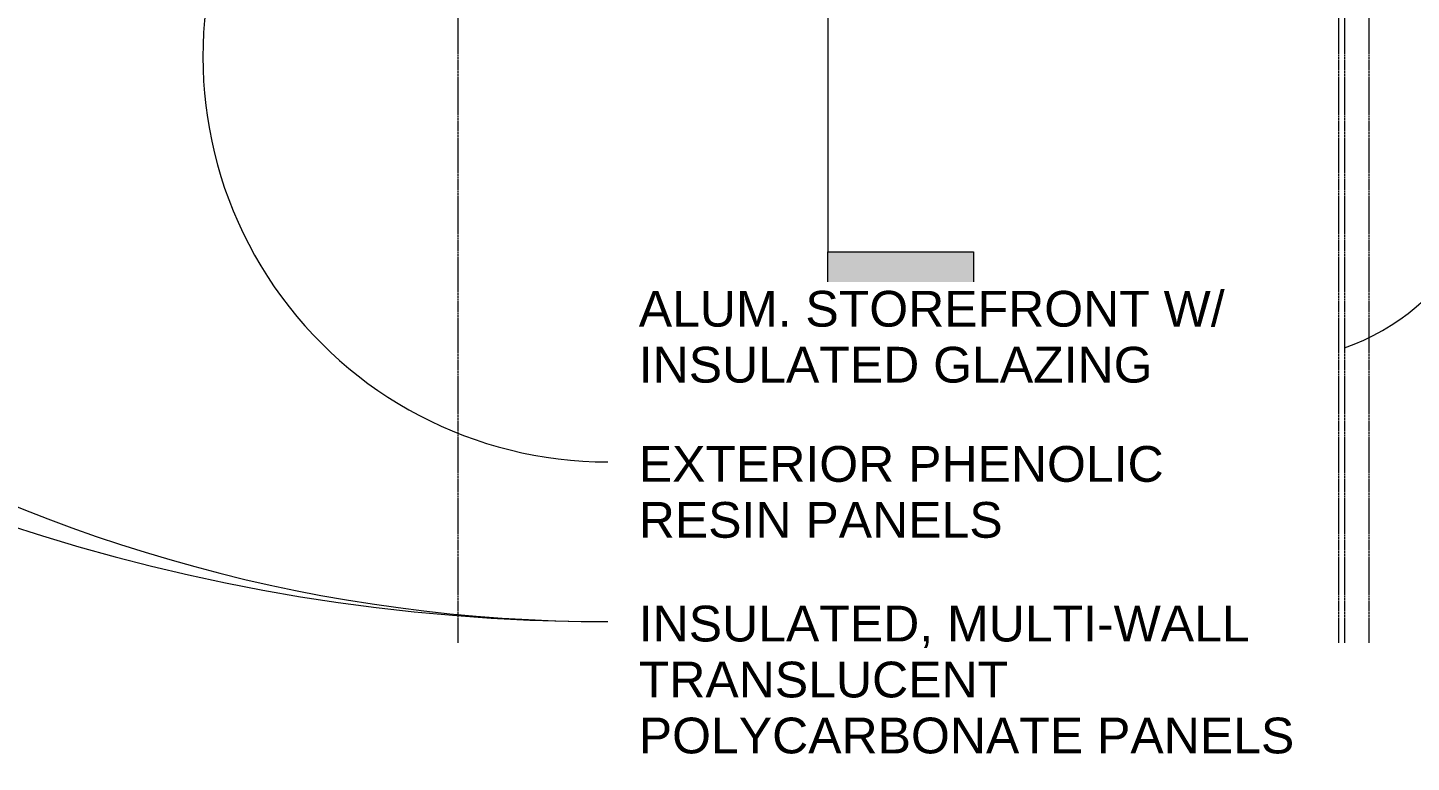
# Model space of a CAD drawing. Header units: inches. Extents: x 20426 to 36845, y -248 to 750.
# Drawn here: x 27772.1 to 28228.5, y -248.1 to -5.7 of the extents above; entities that cross this region are included whole.
import ezdxf

# ---------------------------------------------------------------- set-up
doc = ezdxf.new("R2010")
doc.units = ezdxf.units.IN
doc.header["$MEASUREMENT"] = 0
doc.linetypes.add('Grid Line 1_2_', pattern=[0.875, 0.5, -0.125, 0.125, -0.125])
for name, color, linetype, lineweight in [('G-ANNO-SYMB', 111, 'Continuous', 9), ('G-ANNO-TEXT', 231, 'Continuous', 9), ('S-GRID', 1, 'Continuous', 9)]:
    doc.layers.add(name, color=color, linetype=linetype, lineweight=lineweight)
doc.styles.add('Arial_2', font='arial.ttf', dxfattribs={"height": 11.802395})

# ---------------------------------------------------------------- blocks, each defined once
blk = doc.blocks.new('Section - 3_32_ x 3_8_-18514-Elevation - South')
at = {"layer": 'G-ANNO-SYMB'}
blk.add_hatch(color=256, dxfattribs=at).paths.add_polyline_path([(24196.84, -79.66), (24148.84, -79.66), (24148.84, -91.66), (24196.84, -91.66)], flags=0)
for p, q in [((24148.84, -91.66), (24148.84, -79.66)), ((24148.84, -79.66), (24196.84, -79.66)), ((24196.84, -79.66), (24196.84, -91.66)), ((24196.84, -91.66), (24148.84, -91.66))]:
    blk.add_line(p, q, dxfattribs=at)

msp = doc.modelspace()

# ---------------------------------------------------------------- linework, layer by layer
at = {"layer": 'G-ANNO-SYMB'}
msp.add_line((28035.98703, 545.15708), (28035.98703, -79.66081), dxfattribs=at)
at = {"layer": 'G-ANNO-TEXT', "color": 145}
msp.add_line((28182.10266, -115.44442), (28151.8716, -115.44442), dxfattribs=at)
for centre, radius, start, end in [((27963.3916, 425.57425), 627.26601, 197.19941499, 270), ((27963.3916, 318.49114), 520.1829, 209.7795484, 270), ((27963.3916, -15.46542), 133.54568, 159.1122644, 270), ((28182.10266, -41.24498), 74.19944, 270, 81.5321076)]:
    msp.add_arc(centre, radius, start, end, dxfattribs=at)
at = {"layer": 'S-GRID', "linetype": 'Grid Line 1_2_'}
msp.add_line((27914.0603, -208.66081), (27914.0603, 489.49301), dxfattribs=at)
msp.add_line((27914.0603, -208.66081), (27914.0603, 489.49301), dxfattribs=at)

# ---------------------------------------------------------------- block references
at = {"layer": 'G-ANNO-SYMB'}
msp.add_blockref('Section - 3_32_ x 3_8_-18514-Elevation - South', (3887.15172, 0), dxfattribs=at)

# ---------------------------------------------------------------- texts
at = {"layer": 'G-ANNO-TEXT', "color": 145, "char_height": 11.8023952, "attachment_point": 1, "line_spacing_factor": 0.938532, "style": 'Arial_2', "bg_fill": 3, "box_fill_scale": 1.25, "bg_fill_color": 0, "bg_fill_transparency": 0}
for s, insert, width in [('EXTERIOR PHENOLIC\\PRESIN PANELS', (27973.6316, -143.76255), 205.92), ('INSULATED, MULTI-WALL\\PTRANSLUCENT\\PPOLYCARBONATE PANELS', (27973.6316, -196.44321), 257.04)]:
    msp.add_mtext(s, dxfattribs=dict(at, insert=insert, width=width))

# ---------------------------------------------------------------- next in the draw order: linework, layer by layer
at = {"layer": 'S-GRID', "linetype": 'Grid Line 1_2_'}
msp.add_line((28214.5603, -208.66081), (28214.5603, 489.49301), dxfattribs=at)
msp.add_line((28214.5603, -208.66081), (28214.5603, 489.49301), dxfattribs=at)

# ---------------------------------------------------------------- next in the draw order: texts
at = {"layer": 'G-ANNO-TEXT', "color": 145, "insert": (27973.6316, -92.5651), "char_height": 11.8023952, "width": 229.68, "attachment_point": 1, "line_spacing_factor": 0.938532, "style": 'Arial_2', "bg_fill": 3, "box_fill_scale": 1.25, "bg_fill_color": 0, "bg_fill_transparency": 0}
msp.add_mtext('ALUM. STOREFRONT W/\\PINSULATED GLAZING', dxfattribs=at)

# ---------------------------------------------------------------- next in the draw order: linework, layer by layer
at = {"layer": 'S-GRID', "linetype": 'Grid Line 1_2_'}
for p, q in [((28204.5603, -208.66081), (28204.5603, 489.49301)), ((28206.5603, -208.66081), (28206.5603, 489.49301))]:
    msp.add_line(p, q, dxfattribs=at)

doc.saveas('drawing.dxf')
